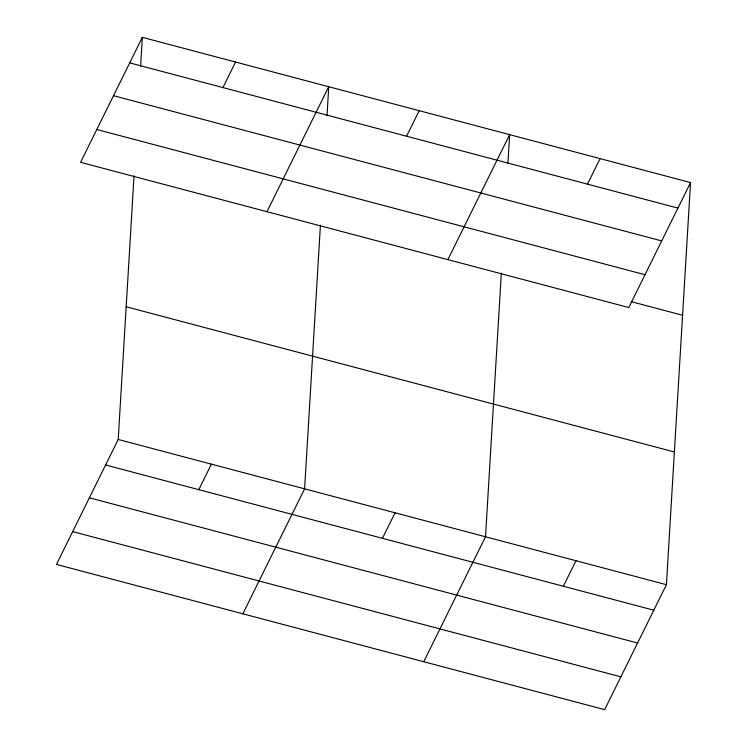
<?xml version="1.0" encoding="UTF-8"?>
<svg xmlns="http://www.w3.org/2000/svg" width="747" height="747" viewBox="0 0 747 747"><rect width="100%" height="100%" fill="white"/><g stroke="black" fill="none" stroke-linecap="round" stroke-linejoin="round"><path stroke-width="1.12" d="M690.545 182.576L628.787 307.54L80.583 162.314L142.341 37.35L690.545 182.576L666.417 584.686L604.659 709.65L56.455 564.424L118.213 439.46L134.03 175.834M140.595 66.446L142.341 37.35M320.426 225.22L304.608 488.837L242.84 613.801M326.99 115.832L328.736 86.727L266.968 211.69M501.33 273.141L485.513 536.757L423.745 661.721M507.895 163.752L509.641 134.656L447.883 259.62M222.923 87.567L235.538 62.038M198.795 489.668L211.41 464.148M406.573 136.215L419.188 110.687M382.445 538.326L395.06 512.797M587.478 184.145L600.093 158.616M563.35 586.246L575.965 560.726M129.726 62.879L677.931 208.105M113.507 95.691L661.711 240.917M96.802 129.502L645.006 274.728M631.215 301.667L682.581 315.271M126.178 306.765L674.382 451.991M118.213 439.46L666.417 584.686M105.598 464.979L653.802 610.206M89.379 497.801L637.583 643.027M72.674 531.603L620.878 676.838"/></g></svg>
